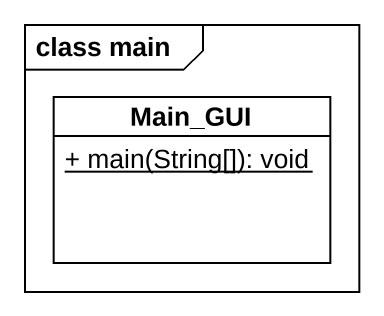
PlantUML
@startuml
mainframe class main
hide circle
hide empty members
skinparam classAttributeIconSize 0
class Main_GUI {
  {static} + main(String[]): void
}
@enduml
